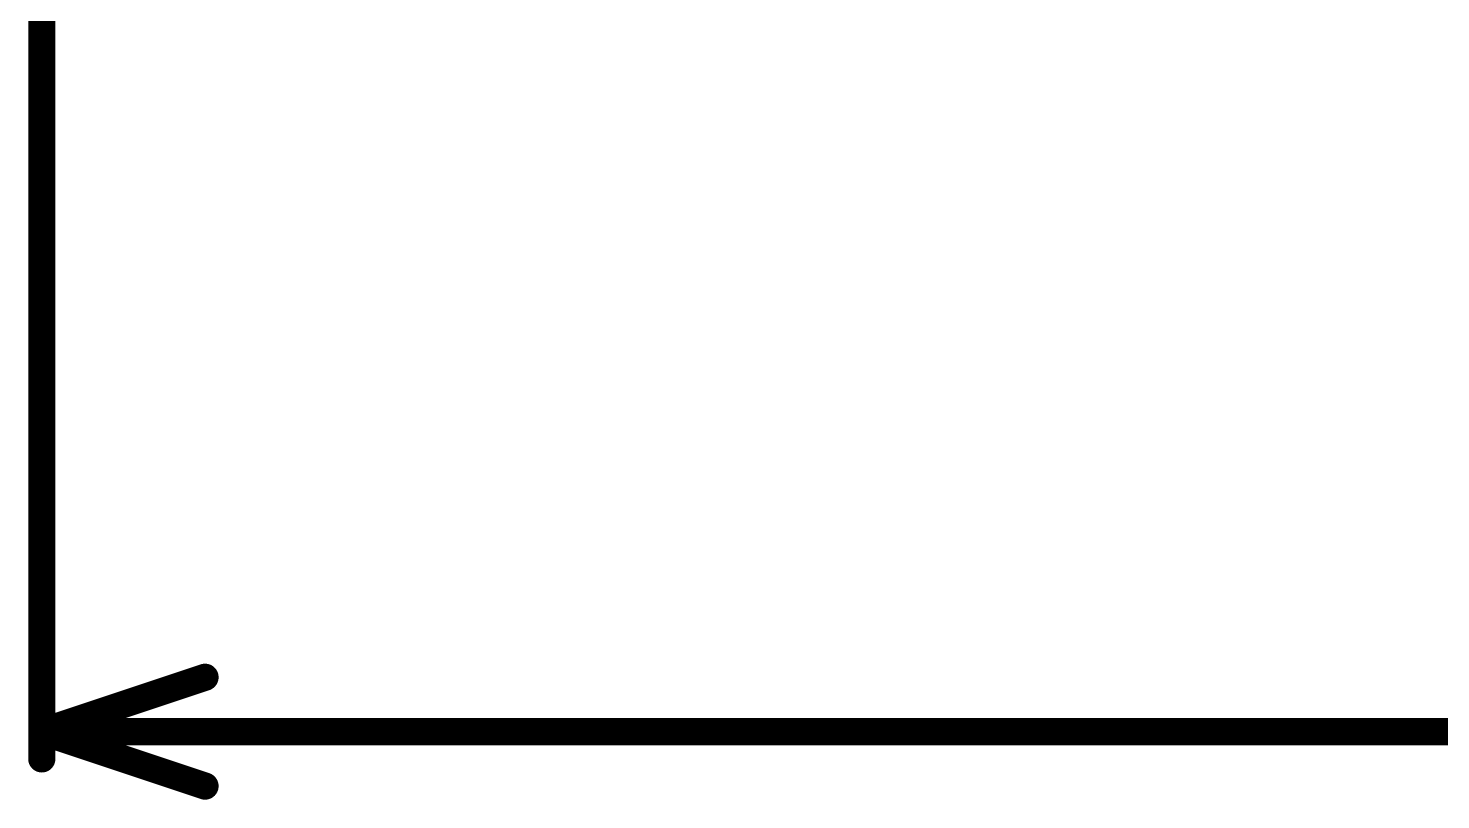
# Model space of a CAD drawing. Header units: inches. Extents: x -7 to 348, y -14 to 159.
# Drawn here: x -6.97 to 6.22, y -13.92 to -6.72 of the extents above; entities that cross this region are included whole.
import ezdxf

# ---------------------------------------------------------------- set-up
doc = ezdxf.new("R2010")
doc.units = ezdxf.units.IN
doc.layers.add('Dimension', color=6, linetype='Continuous')

msp = doc.modelspace()

# ---------------------------------------------------------------- linework, layer by layer
at = {"layer": 'Dimension'}
for points in [[(-6.839, -13.538, 0.254, 0.254, 0), (-6.839, -1.768, 0.254, 0.254, 0)], [(-6.839, -13.284, 0.254, 0.254, 0), (-5.315, -12.776, 0.254, 0.254, 0)], [(-6.839, -13.284, 0.254, 0.254, 0), (-5.315, -13.792, 0.254, 0.254, 0)], [(-6.839, -13.284, 0.254, 0.254, 0), (29.897, -13.284, 0.254, 0.254, 0)]]:
    msp.add_lwpolyline(points, format="xyseb", dxfattribs=at)
for points in [[(-5.379, -12.776, 0.127, 0.127, 1), (-5.252, -12.776, 0.127, 0.127, 1)], [(-6.903, -13.284, 0.127, 0.127, 1), (-6.776, -13.284, 0.127, 0.127, 1)], [(-6.903, -13.284, 0.127, 0.127, 1), (-6.776, -13.284, 0.127, 0.127, 1)], [(-6.903, -13.284, 0.127, 0.127, 1), (-6.776, -13.284, 0.127, 0.127, 1)], [(-6.903, -13.538, 0.127, 0.127, 1), (-6.776, -13.538, 0.127, 0.127, 1)], [(-5.379, -13.792, 0.127, 0.127, 1), (-5.252, -13.792, 0.127, 0.127, 1)]]:
    msp.add_lwpolyline(points, format="xyseb", close=True, dxfattribs=at)

doc.saveas('drawing.dxf')
